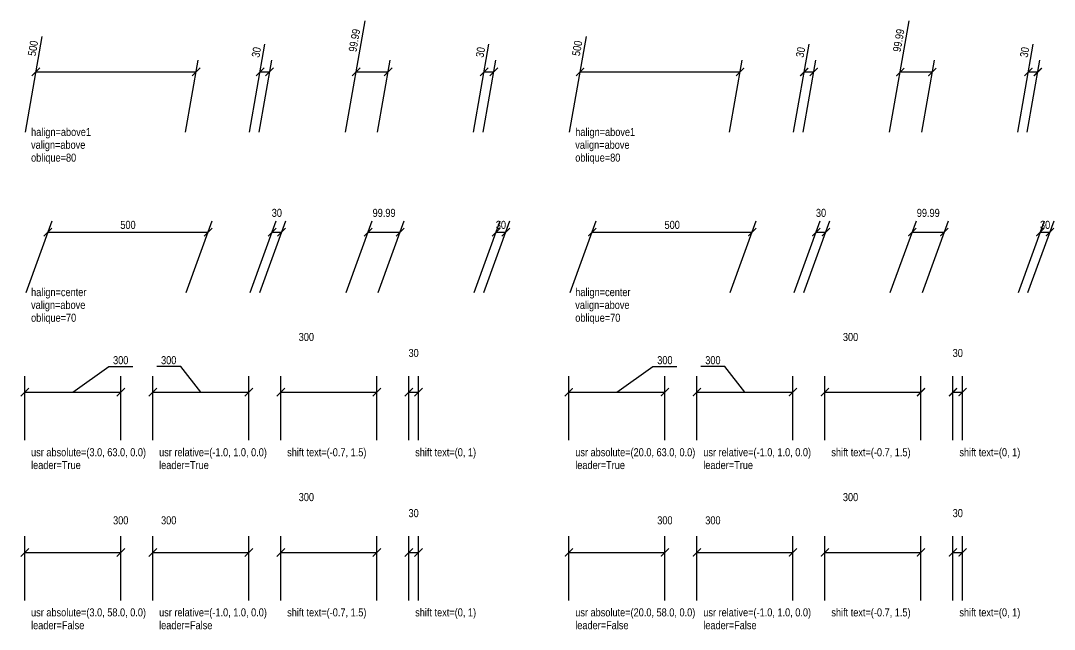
# Model space of a CAD drawing. Extents: x -0.4 to 49.5, y -0.9 to 73.6.
# Drawn here: x -0.12 to 32.17, y 54.6 to 73.6 of the extents above; entities that cross this region are included whole.
import ezdxf
from ezdxf.enums import TextEntityAlignment as Align

# ---------------------------------------------------------------- set-up
doc = ezdxf.new("R2010")
doc.units = 0
doc.styles.add('OpenSansCondensed-Light', font='OpenSansCondensed-Light.ttf')
doc.dimstyles.new('ARCHTICK', dxfattribs={"dimtxt": 0.25, "dimasz": 0.25, "dimexe": 0.375, "dimexo": 0.125, "dimgap": 0.1, "dimtad": 1, "dimlfac": 100, "dimzin": 12, "dimblk": 'ARCHTICK', "dimcen": 2.5, "dimazin": 3, "dimtfac": 0.5, "dimtmove": 0, "dimatfit": 3})
doc.dimstyles.new('TICK', dxfattribs={"dimtxt": 0.25, "dimasz": 0.25, "dimexe": 0.375, "dimexo": 0.125, "dimgap": 0.1, "dimtad": 1, "dimlfac": 100, "dimzin": 12, "dimtsz": 0.125, "dimcen": 2.5, "dimazin": 3, "dimtfac": 0.5, "dimtmove": 0, "dimatfit": 3})

# ---------------------------------------------------------------- blocks, each defined once
blk = doc.blocks.new('_OBLIQUE')
at = {"color": 0, "linetype": 'BYBLOCK'}
blk.add_line((-0.5, -0.5), (0.5, 0.5), dxfattribs=at)
blk = doc.blocks.new('*D45')
for p, q in [((0, 55.5), (0, 57.5)), ((3, 55.5), (3, 57.5)), ((0, 57), (3, 57))]:
    blk.add_line(p, q)
at = {"layer": 'Defpoints'}
for p in [(0, 57), (0, 55), (3, 55)]:
    blk.add_point(p, dxfattribs=at)
at = {"xscale": 0.25, "yscale": 0.25}
for p in [(0, 57), (3, 57)]:
    blk.add_blockref('_OBLIQUE', p, dxfattribs=at)
at = {"style": 'OpenSansCondensed-Light'}
blk.add_text('300', height=0.25, dxfattribs=at).set_placement((3, 58), align=Align.MIDDLE_CENTER)
blk = doc.blocks.new('*D46')
for p, q in [((4, 55.5), (4, 57.5)), ((7, 55.5), (7, 57.5)), ((4, 57), (7, 57))]:
    blk.add_line(p, q)
at = {"layer": 'Defpoints'}
for p in [(4, 57), (4, 55), (7, 55)]:
    blk.add_point(p, dxfattribs=at)
at = {"xscale": 0.25, "yscale": 0.25}
for p in [(4, 57), (7, 57)]:
    blk.add_blockref('_OBLIQUE', p, dxfattribs=at)
at = {"style": 'OpenSansCondensed-Light'}
blk.add_text('300', height=0.25, dxfattribs=at).set_placement((4.5, 58), align=Align.MIDDLE_CENTER)
blk = doc.blocks.new('*D47')
for p, q in [((8, 55.5), (8, 57.5)), ((11, 55.5), (11, 57.5)), ((8, 57), (11, 57))]:
    blk.add_line(p, q)
at = {"layer": 'Defpoints'}
for p in [(8, 57), (8, 55), (11, 55)]:
    blk.add_point(p, dxfattribs=at)
at = {"xscale": 0.25, "yscale": 0.25}
for p in [(8, 57), (11, 57)]:
    blk.add_blockref('_OBLIQUE', p, dxfattribs=at)
at = {"style": 'OpenSansCondensed-Light'}
blk.add_text('300', height=0.25, dxfattribs=at).set_placement((8.8, 58.725), align=Align.MIDDLE_CENTER)
blk = doc.blocks.new('*D48')
for p, q in [((12, 55.5), (12, 57.5)), ((12.3, 55.5), (12.3, 57.5)), ((12, 57), (12.3, 57))]:
    blk.add_line(p, q)
at = {"layer": 'Defpoints'}
for p in [(12, 57), (12, 55), (12.3, 55)]:
    blk.add_point(p, dxfattribs=at)
at = {"xscale": 0.25, "yscale": 0.25}
for p in [(12, 57), (12.3, 57)]:
    blk.add_blockref('_OBLIQUE', p, dxfattribs=at)
at = {"style": 'OpenSansCondensed-Light'}
blk.add_text('30', height=0.25, dxfattribs=at).set_placement((12.15, 58.225), align=Align.MIDDLE_CENTER)
blk = doc.blocks.new('*D49')
for p, q in [((1.5, 62), (2.625, 62.8)), ((2.625, 62.8), (3.375, 62.8)), ((0, 60.5), (0, 62.5)), ((3, 60.5), (3, 62.5)), ((0, 62), (3, 62))]:
    blk.add_line(p, q)
at = {"layer": 'Defpoints'}
for p in [(0, 62), (0, 60), (3, 60)]:
    blk.add_point(p, dxfattribs=at)
at = {"xscale": 0.25, "yscale": 0.25}
for p in [(0, 62), (3, 62)]:
    blk.add_blockref('_OBLIQUE', p, dxfattribs=at)
at = {"style": 'OpenSansCondensed-Light'}
blk.add_text('300', height=0.25, dxfattribs=at).set_placement((3, 63), align=Align.MIDDLE_CENTER)
blk = doc.blocks.new('*D50')
for p, q in [((4.875, 62.8), (4.125, 62.8)), ((5.5, 62), (4.875, 62.8)), ((4, 60.5), (4, 62.5)), ((7, 60.5), (7, 62.5)), ((4, 62), (7, 62))]:
    blk.add_line(p, q)
at = {"layer": 'Defpoints'}
for p in [(4, 62), (4, 60), (7, 60)]:
    blk.add_point(p, dxfattribs=at)
at = {"xscale": 0.25, "yscale": 0.25}
for p in [(4, 62), (7, 62)]:
    blk.add_blockref('_OBLIQUE', p, dxfattribs=at)
at = {"style": 'OpenSansCondensed-Light'}
blk.add_text('300', height=0.25, dxfattribs=at).set_placement((4.5, 63), align=Align.MIDDLE_CENTER)
blk = doc.blocks.new('*D51')
for p, q in [((8, 60.5), (8, 62.5)), ((11, 60.5), (11, 62.5)), ((8, 62), (11, 62))]:
    blk.add_line(p, q)
at = {"layer": 'Defpoints'}
for p in [(8, 62), (8, 60), (11, 60)]:
    blk.add_point(p, dxfattribs=at)
at = {"xscale": 0.25, "yscale": 0.25}
for p in [(8, 62), (11, 62)]:
    blk.add_blockref('_OBLIQUE', p, dxfattribs=at)
at = {"style": 'OpenSansCondensed-Light'}
blk.add_text('300', height=0.25, dxfattribs=at).set_placement((8.8, 63.725), align=Align.MIDDLE_CENTER)
blk = doc.blocks.new('*D52')
for p, q in [((12, 60.5), (12, 62.5)), ((12.3, 60.5), (12.3, 62.5)), ((12, 62), (12.3, 62))]:
    blk.add_line(p, q)
at = {"layer": 'Defpoints'}
for p in [(12, 62), (12, 60), (12.3, 60)]:
    blk.add_point(p, dxfattribs=at)
at = {"xscale": 0.25, "yscale": 0.25}
for p in [(12, 62), (12.3, 62)]:
    blk.add_blockref('_OBLIQUE', p, dxfattribs=at)
at = {"style": 'OpenSansCondensed-Light'}
blk.add_text('30', height=0.25, dxfattribs=at).set_placement((12.15, 63.225), align=Align.MIDDLE_CENTER)
blk = doc.blocks.new('*D53')
for p, q in [((0.043, 65.117), (0.856, 67.352)), ((5.043, 65.117), (5.856, 67.352)), ((0.728, 67), (5.728, 67))]:
    blk.add_line(p, q)
at = {"layer": 'Defpoints'}
for p in [(0.728, 67), (0, 65), (5, 65)]:
    blk.add_point(p, dxfattribs=at)
at = {"xscale": 0.25, "yscale": 0.25}
for p in [(0.728, 67), (5.728, 67)]:
    blk.add_blockref('_OBLIQUE', p, dxfattribs=at)
at = {"style": 'OpenSansCondensed-Light'}
blk.add_text('500', height=0.25, dxfattribs=at).set_placement((3.228, 67.225), align=Align.MIDDLE_CENTER)
blk = doc.blocks.new('*D54')
for p, q in [((7.043, 65.117), (7.856, 67.352)), ((7.343, 65.117), (8.156, 67.352)), ((7.728, 67), (8.028, 67))]:
    blk.add_line(p, q)
at = {"layer": 'Defpoints'}
for p in [(7.728, 67), (7, 65), (7.3, 65)]:
    blk.add_point(p, dxfattribs=at)
at = {"xscale": 0.25, "yscale": 0.25}
for p in [(7.728, 67), (8.028, 67)]:
    blk.add_blockref('_OBLIQUE', p, dxfattribs=at)
at = {"style": 'OpenSansCondensed-Light'}
blk.add_text('30', height=0.25, dxfattribs=at).set_placement((7.878, 67.6), align=Align.MIDDLE_CENTER)
blk = doc.blocks.new('*D55')
for p, q in [((10.043, 65.117), (10.856, 67.352)), ((11.043, 65.117), (11.856, 67.352)), ((10.728, 67), (11.728, 67))]:
    blk.add_line(p, q)
at = {"layer": 'Defpoints'}
for p in [(10.728, 67), (10, 65), (11, 65)]:
    blk.add_point(p, dxfattribs=at)
at = {"xscale": 0.25, "yscale": 0.25}
for p in [(10.728, 67), (11.728, 67)]:
    blk.add_blockref('_OBLIQUE', p, dxfattribs=at)
at = {"style": 'OpenSansCondensed-Light'}
blk.add_text('99.99', height=0.25, dxfattribs=at).set_placement((11.228, 67.6), align=Align.MIDDLE_CENTER)
blk = doc.blocks.new('*D56')
for p, q in [((14.043, 65.117), (14.856, 67.352)), ((14.343, 65.117), (15.156, 67.352)), ((14.728, 67), (15.028, 67))]:
    blk.add_line(p, q)
at = {"layer": 'Defpoints'}
for p in [(14.728, 67), (14, 65), (14.3, 65)]:
    blk.add_point(p, dxfattribs=at)
at = {"xscale": 0.25, "yscale": 0.25}
for p in [(14.728, 67), (15.028, 67)]:
    blk.add_blockref('_OBLIQUE', p, dxfattribs=at)
at = {"style": 'OpenSansCondensed-Light'}
blk.add_text('30', height=0.25, dxfattribs=at).set_placement((14.878, 67.225), align=Align.MIDDLE_CENTER)
blk = doc.blocks.new('*D57')
for p, q in [((0.022, 70.123), (0.548, 73.108)), ((5.022, 70.123), (5.418, 72.369)), ((0.353, 72), (5.353, 72))]:
    blk.add_line(p, q)
at = {"layer": 'Defpoints'}
for p in [(0.353, 72), (0, 70), (5, 70)]:
    blk.add_point(p, dxfattribs=at)
at = {"xscale": 0.25, "yscale": 0.25}
for p in [(0.353, 72), (5.353, 72)]:
    blk.add_blockref('_OBLIQUE', p, dxfattribs=at)
at = {"style": 'OpenSansCondensed-Light'}
blk.add_text('500', height=0.25, rotation=80, dxfattribs=at).set_placement((0.258, 72.739), align=Align.MIDDLE_CENTER)
blk = doc.blocks.new('*D58')
for p, q in [((7.022, 70.123), (7.505, 72.862)), ((7.322, 70.123), (7.718, 72.369)), ((7.353, 72), (7.653, 72))]:
    blk.add_line(p, q)
at = {"layer": 'Defpoints'}
for p in [(7.353, 72), (7, 70), (7.3, 70)]:
    blk.add_point(p, dxfattribs=at)
at = {"xscale": 0.25, "yscale": 0.25}
for p in [(7.353, 72), (7.653, 72)]:
    blk.add_blockref('_OBLIQUE', p, dxfattribs=at)
at = {"style": 'OpenSansCondensed-Light'}
blk.add_text('30', height=0.25, rotation=80, dxfattribs=at).set_placement((7.236, 72.616), align=Align.MIDDLE_CENTER)
blk = doc.blocks.new('*D59')
for p, q in [((10.022, 70.123), (10.635, 73.6)), ((11.022, 70.123), (11.418, 72.369)), ((10.353, 72), (11.353, 72))]:
    blk.add_line(p, q)
at = {"layer": 'Defpoints'}
for p in [(10.353, 72), (10, 70), (11, 70)]:
    blk.add_point(p, dxfattribs=at)
at = {"xscale": 0.25, "yscale": 0.25}
for p in [(10.353, 72), (11.353, 72)]:
    blk.add_blockref('_OBLIQUE', p, dxfattribs=at)
at = {"style": 'OpenSansCondensed-Light'}
blk.add_text('99.99', height=0.25, rotation=80, dxfattribs=at).set_placement((10.301, 72.985), align=Align.MIDDLE_CENTER)
blk = doc.blocks.new('*D60')
for p, q in [((14.022, 70.123), (14.505, 72.862)), ((14.322, 70.123), (14.718, 72.369)), ((14.353, 72), (14.653, 72))]:
    blk.add_line(p, q)
at = {"layer": 'Defpoints'}
for p in [(14.353, 72), (14, 70), (14.3, 70)]:
    blk.add_point(p, dxfattribs=at)
at = {"xscale": 0.25, "yscale": 0.25}
for p in [(14.353, 72), (14.653, 72)]:
    blk.add_blockref('_OBLIQUE', p, dxfattribs=at)
at = {"style": 'OpenSansCondensed-Light'}
blk.add_text('30', height=0.25, rotation=80, dxfattribs=at).set_placement((14.236, 72.616), align=Align.MIDDLE_CENTER)
blk = doc.blocks.new('_ARCHTICK')
at = {"color": 0, "linetype": 'BYBLOCK', "const_width": 0.15}
blk.add_lwpolyline([(-0.5, -0.5), (0.5, 0.5)], dxfattribs=at)
blk = doc.blocks.new('*D105')
for p, q in [((17, 55.5), (17, 57.5)), ((20, 55.5), (20, 57.5)), ((17, 57), (20, 57))]:
    blk.add_line(p, q)
at = {"layer": 'Defpoints'}
for p in [(17, 57), (17, 55), (20, 55)]:
    blk.add_point(p, dxfattribs=at)
at = {"xscale": 0.25, "yscale": 0.25, "rotation": 180}
blk.add_blockref('_ARCHTICK', (17, 57), dxfattribs=at)
at = {"xscale": 0.25, "yscale": 0.25}
blk.add_blockref('_ARCHTICK', (20, 57), dxfattribs=at)
at = {"style": 'OpenSansCondensed-Light'}
blk.add_text('300', height=0.25, dxfattribs=at).set_placement((20, 58), align=Align.MIDDLE_CENTER)
blk = doc.blocks.new('*D106')
for p, q in [((21, 55.5), (21, 57.5)), ((24, 55.5), (24, 57.5)), ((21, 57), (24, 57))]:
    blk.add_line(p, q)
at = {"layer": 'Defpoints'}
for p in [(21, 57), (21, 55), (24, 55)]:
    blk.add_point(p, dxfattribs=at)
at = {"xscale": 0.25, "yscale": 0.25, "rotation": 180}
blk.add_blockref('_ARCHTICK', (21, 57), dxfattribs=at)
at = {"xscale": 0.25, "yscale": 0.25}
blk.add_blockref('_ARCHTICK', (24, 57), dxfattribs=at)
at = {"style": 'OpenSansCondensed-Light'}
blk.add_text('300', height=0.25, dxfattribs=at).set_placement((21.5, 58), align=Align.MIDDLE_CENTER)
blk = doc.blocks.new('*D107')
for p, q in [((25, 55.5), (25, 57.5)), ((28, 55.5), (28, 57.5)), ((25, 57), (28, 57))]:
    blk.add_line(p, q)
at = {"layer": 'Defpoints'}
for p in [(25, 57), (25, 55), (28, 55)]:
    blk.add_point(p, dxfattribs=at)
at = {"xscale": 0.25, "yscale": 0.25, "rotation": 180}
blk.add_blockref('_ARCHTICK', (25, 57), dxfattribs=at)
at = {"xscale": 0.25, "yscale": 0.25}
blk.add_blockref('_ARCHTICK', (28, 57), dxfattribs=at)
at = {"style": 'OpenSansCondensed-Light'}
blk.add_text('300', height=0.25, dxfattribs=at).set_placement((25.8, 58.725), align=Align.MIDDLE_CENTER)
blk = doc.blocks.new('*D108')
for p, q in [((29, 55.5), (29, 57.5)), ((29.3, 55.5), (29.3, 57.5)), ((29, 57), (29.3, 57))]:
    blk.add_line(p, q)
at = {"layer": 'Defpoints'}
for p in [(29, 57), (29, 55), (29.3, 55)]:
    blk.add_point(p, dxfattribs=at)
at = {"xscale": 0.25, "yscale": 0.25}
blk.add_blockref('_ARCHTICK', (29, 57), dxfattribs=at)
at = {"xscale": 0.25, "yscale": 0.25, "rotation": 180}
blk.add_blockref('_ARCHTICK', (29.3, 57), dxfattribs=at)
at = {"style": 'OpenSansCondensed-Light'}
blk.add_text('30', height=0.25, dxfattribs=at).set_placement((29.15, 58.225), align=Align.MIDDLE_CENTER)
blk = doc.blocks.new('*D109')
for p, q in [((18.5, 62), (19.625, 62.8)), ((19.625, 62.8), (20.375, 62.8)), ((17, 60.5), (17, 62.5)), ((20, 60.5), (20, 62.5)), ((17, 62), (20, 62))]:
    blk.add_line(p, q)
at = {"layer": 'Defpoints'}
for p in [(17, 62), (17, 60), (20, 60)]:
    blk.add_point(p, dxfattribs=at)
at = {"xscale": 0.25, "yscale": 0.25, "rotation": 180}
blk.add_blockref('_ARCHTICK', (17, 62), dxfattribs=at)
at = {"xscale": 0.25, "yscale": 0.25}
blk.add_blockref('_ARCHTICK', (20, 62), dxfattribs=at)
at = {"style": 'OpenSansCondensed-Light'}
blk.add_text('300', height=0.25, dxfattribs=at).set_placement((20, 63), align=Align.MIDDLE_CENTER)
blk = doc.blocks.new('*D110')
for p, q in [((21.875, 62.8), (21.125, 62.8)), ((22.5, 62), (21.875, 62.8)), ((21, 60.5), (21, 62.5)), ((24, 60.5), (24, 62.5)), ((21, 62), (24, 62))]:
    blk.add_line(p, q)
at = {"layer": 'Defpoints'}
for p in [(21, 62), (21, 60), (24, 60)]:
    blk.add_point(p, dxfattribs=at)
at = {"xscale": 0.25, "yscale": 0.25, "rotation": 180}
blk.add_blockref('_ARCHTICK', (21, 62), dxfattribs=at)
at = {"xscale": 0.25, "yscale": 0.25}
blk.add_blockref('_ARCHTICK', (24, 62), dxfattribs=at)
at = {"style": 'OpenSansCondensed-Light'}
blk.add_text('300', height=0.25, dxfattribs=at).set_placement((21.5, 63), align=Align.MIDDLE_CENTER)
blk = doc.blocks.new('*D111')
for p, q in [((25, 60.5), (25, 62.5)), ((28, 60.5), (28, 62.5)), ((25, 62), (28, 62))]:
    blk.add_line(p, q)
at = {"layer": 'Defpoints'}
for p in [(25, 62), (25, 60), (28, 60)]:
    blk.add_point(p, dxfattribs=at)
at = {"xscale": 0.25, "yscale": 0.25, "rotation": 180}
blk.add_blockref('_ARCHTICK', (25, 62), dxfattribs=at)
at = {"xscale": 0.25, "yscale": 0.25}
blk.add_blockref('_ARCHTICK', (28, 62), dxfattribs=at)
at = {"style": 'OpenSansCondensed-Light'}
blk.add_text('300', height=0.25, dxfattribs=at).set_placement((25.8, 63.725), align=Align.MIDDLE_CENTER)
blk = doc.blocks.new('*D112')
for p, q in [((29, 60.5), (29, 62.5)), ((29.3, 60.5), (29.3, 62.5)), ((29, 62), (29.3, 62))]:
    blk.add_line(p, q)
at = {"layer": 'Defpoints'}
for p in [(29, 62), (29, 60), (29.3, 60)]:
    blk.add_point(p, dxfattribs=at)
at = {"xscale": 0.25, "yscale": 0.25}
blk.add_blockref('_ARCHTICK', (29, 62), dxfattribs=at)
at = {"xscale": 0.25, "yscale": 0.25, "rotation": 180}
blk.add_blockref('_ARCHTICK', (29.3, 62), dxfattribs=at)
at = {"style": 'OpenSansCondensed-Light'}
blk.add_text('30', height=0.25, dxfattribs=at).set_placement((29.15, 63.225), align=Align.MIDDLE_CENTER)
blk = doc.blocks.new('*D113')
for p, q in [((17.043, 65.117), (17.856, 67.352)), ((22.043, 65.117), (22.856, 67.352)), ((17.728, 67), (22.728, 67))]:
    blk.add_line(p, q)
at = {"layer": 'Defpoints'}
for p in [(17.728, 67), (17, 65), (22, 65)]:
    blk.add_point(p, dxfattribs=at)
at = {"xscale": 0.25, "yscale": 0.25, "rotation": 180}
blk.add_blockref('_ARCHTICK', (17.728, 67), dxfattribs=at)
at = {"xscale": 0.25, "yscale": 0.25}
blk.add_blockref('_ARCHTICK', (22.728, 67), dxfattribs=at)
at = {"style": 'OpenSansCondensed-Light'}
blk.add_text('500', height=0.25, dxfattribs=at).set_placement((20.228, 67.225), align=Align.MIDDLE_CENTER)
blk = doc.blocks.new('*D114')
for p, q in [((24.043, 65.117), (24.856, 67.352)), ((24.343, 65.117), (25.156, 67.352)), ((24.728, 67), (25.028, 67))]:
    blk.add_line(p, q)
at = {"layer": 'Defpoints'}
for p in [(24.728, 67), (24, 65), (24.3, 65)]:
    blk.add_point(p, dxfattribs=at)
at = {"xscale": 0.25, "yscale": 0.25}
blk.add_blockref('_ARCHTICK', (24.728, 67), dxfattribs=at)
at = {"xscale": 0.25, "yscale": 0.25, "rotation": 180}
blk.add_blockref('_ARCHTICK', (25.028, 67), dxfattribs=at)
at = {"style": 'OpenSansCondensed-Light'}
blk.add_text('30', height=0.25, dxfattribs=at).set_placement((24.878, 67.6), align=Align.MIDDLE_CENTER)
blk = doc.blocks.new('*D115')
for p, q in [((27.043, 65.117), (27.856, 67.352)), ((28.043, 65.117), (28.856, 67.352)), ((27.728, 67), (28.728, 67))]:
    blk.add_line(p, q)
at = {"layer": 'Defpoints'}
for p in [(27.728, 67), (27, 65), (28, 65)]:
    blk.add_point(p, dxfattribs=at)
at = {"xscale": 0.25, "yscale": 0.25, "rotation": 180}
blk.add_blockref('_ARCHTICK', (27.728, 67), dxfattribs=at)
at = {"xscale": 0.25, "yscale": 0.25}
blk.add_blockref('_ARCHTICK', (28.728, 67), dxfattribs=at)
at = {"style": 'OpenSansCondensed-Light'}
blk.add_text('99.99', height=0.25, dxfattribs=at).set_placement((28.228, 67.6), align=Align.MIDDLE_CENTER)
blk = doc.blocks.new('*D116')
for p, q in [((31.043, 65.117), (31.856, 67.352)), ((31.343, 65.117), (32.156, 67.352)), ((31.728, 67), (32.028, 67))]:
    blk.add_line(p, q)
at = {"layer": 'Defpoints'}
for p in [(31.728, 67), (31, 65), (31.3, 65)]:
    blk.add_point(p, dxfattribs=at)
at = {"xscale": 0.25, "yscale": 0.25}
blk.add_blockref('_ARCHTICK', (31.728, 67), dxfattribs=at)
at = {"xscale": 0.25, "yscale": 0.25, "rotation": 180}
blk.add_blockref('_ARCHTICK', (32.028, 67), dxfattribs=at)
at = {"style": 'OpenSansCondensed-Light'}
blk.add_text('30', height=0.25, dxfattribs=at).set_placement((31.878, 67.225), align=Align.MIDDLE_CENTER)
blk = doc.blocks.new('*D117')
for p, q in [((17.022, 70.123), (17.548, 73.108)), ((22.022, 70.123), (22.418, 72.369)), ((17.353, 72), (22.353, 72))]:
    blk.add_line(p, q)
at = {"layer": 'Defpoints'}
for p in [(17.353, 72), (17, 70), (22, 70)]:
    blk.add_point(p, dxfattribs=at)
at = {"xscale": 0.25, "yscale": 0.25, "rotation": 180}
blk.add_blockref('_ARCHTICK', (17.353, 72), dxfattribs=at)
at = {"xscale": 0.25, "yscale": 0.25}
blk.add_blockref('_ARCHTICK', (22.353, 72), dxfattribs=at)
at = {"style": 'OpenSansCondensed-Light'}
blk.add_text('500', height=0.25, rotation=80, dxfattribs=at).set_placement((17.258, 72.739), align=Align.MIDDLE_CENTER)
blk = doc.blocks.new('*D118')
for p, q in [((24.022, 70.123), (24.505, 72.862)), ((24.322, 70.123), (24.718, 72.369)), ((24.353, 72), (24.653, 72))]:
    blk.add_line(p, q)
at = {"layer": 'Defpoints'}
for p in [(24.353, 72), (24, 70), (24.3, 70)]:
    blk.add_point(p, dxfattribs=at)
at = {"xscale": 0.25, "yscale": 0.25}
blk.add_blockref('_ARCHTICK', (24.353, 72), dxfattribs=at)
at = {"xscale": 0.25, "yscale": 0.25, "rotation": 180}
blk.add_blockref('_ARCHTICK', (24.653, 72), dxfattribs=at)
at = {"style": 'OpenSansCondensed-Light'}
blk.add_text('30', height=0.25, rotation=80, dxfattribs=at).set_placement((24.236, 72.616), align=Align.MIDDLE_CENTER)
blk = doc.blocks.new('*D119')
for p, q in [((27.022, 70.123), (27.635, 73.6)), ((28.022, 70.123), (28.418, 72.369)), ((27.353, 72), (28.353, 72))]:
    blk.add_line(p, q)
at = {"layer": 'Defpoints'}
for p in [(27.353, 72), (27, 70), (28, 70)]:
    blk.add_point(p, dxfattribs=at)
at = {"xscale": 0.25, "yscale": 0.25, "rotation": 180}
blk.add_blockref('_ARCHTICK', (27.353, 72), dxfattribs=at)
at = {"xscale": 0.25, "yscale": 0.25}
blk.add_blockref('_ARCHTICK', (28.353, 72), dxfattribs=at)
at = {"style": 'OpenSansCondensed-Light'}
blk.add_text('99.99', height=0.25, rotation=80, dxfattribs=at).set_placement((27.301, 72.985), align=Align.MIDDLE_CENTER)
blk = doc.blocks.new('*D120')
for p, q in [((31.022, 70.123), (31.505, 72.862)), ((31.322, 70.123), (31.718, 72.369)), ((31.353, 72), (31.653, 72))]:
    blk.add_line(p, q)
at = {"layer": 'Defpoints'}
for p in [(31.353, 72), (31, 70), (31.3, 70)]:
    blk.add_point(p, dxfattribs=at)
at = {"xscale": 0.25, "yscale": 0.25}
blk.add_blockref('_ARCHTICK', (31.353, 72), dxfattribs=at)
at = {"xscale": 0.25, "yscale": 0.25, "rotation": 180}
blk.add_blockref('_ARCHTICK', (31.653, 72), dxfattribs=at)
at = {"style": 'OpenSansCondensed-Light'}
blk.add_text('30', height=0.25, rotation=80, dxfattribs=at).set_placement((31.236, 72.616), align=Align.MIDDLE_CENTER)

msp = doc.modelspace()

# ---------------------------------------------------------------- texts
at = {"style": 'OpenSansCondensed-Light'}
for s, p in [('halign=above1', (0.2, 70)), ('halign=above1', (17.2, 70)), ('valign=above', (0.2, 69.6)), ('valign=above', (17.2, 69.6)), ('oblique=80', (0.2, 69.2)), ('oblique=80', (17.2, 69.2)), ('halign=center', (0.2, 65)), ('halign=center', (17.2, 65)), ('valign=above', (0.2, 64.6)), ('valign=above', (17.2, 64.6)), ('oblique=70', (0.2, 64.2)), ('oblique=70', (17.2, 64.2)), ('usr absolute=(3.0, 63.0, 0.0)', (0.2, 60)), ('usr relative=(-1.0, 1.0, 0.0)', (4.2, 60)), ('shift text=(-0.7, 1.5)', (8.2, 60)), ('shift text=(0, 1)', (12.2, 60)), ('usr absolute=(20.0, 63.0, 0.0)', (17.2, 60)), ('usr relative=(-1.0, 1.0, 0.0)', (21.2, 60)), ('shift text=(-0.7, 1.5)', (25.2, 60)), ('shift text=(0, 1)', (29.2, 60)), ('leader=True', (0.2, 59.6)), ('leader=True', (4.2, 59.6)), ('leader=True', (17.2, 59.6)), ('leader=True', (21.2, 59.6)), ('usr absolute=(3.0, 58.0, 0.0)', (0.2, 55)), ('usr relative=(-1.0, 1.0, 0.0)', (4.2, 55)), ('shift text=(-0.7, 1.5)', (8.2, 55)), ('shift text=(0, 1)', (12.2, 55)), ('usr absolute=(20.0, 58.0, 0.0)', (17.2, 55)), ('usr relative=(-1.0, 1.0, 0.0)', (21.2, 55)), ('shift text=(-0.7, 1.5)', (25.2, 55)), ('shift text=(0, 1)', (29.2, 55)), ('leader=False', (0.2, 54.6)), ('leader=False', (4.2, 54.6)), ('leader=False', (17.2, 54.6)), ('leader=False', (21.2, 54.6))]:
    msp.add_text(s, height=0.25, dxfattribs=at).set_placement(p)

# ---------------------------------------------------------------- dimensions: what is measured, and where the dimension line sits
for base, p1, p2, dimstyle, override, picture, middle, slant in [((10.35265, 72), (10, 70), (10.9999, 70), 'TICK', {"dimtad": 1}, '*D59', (10.3013, 72.98481), 80), ((27.35265, 72), (27, 70), (27.9999, 70), 'ARCHTICK', {"dimtad": 1}, '*D119', (27.3013, 72.98481), 80), ((0.35265, 72), (0, 70), (5, 70), 'TICK', {"dimtad": 1}, '*D57', (0.25789, 72.73861), 80), ((17.35265, 72), (17, 70), (22, 70), 'ARCHTICK', {"dimtad": 1}, '*D117', (17.25789, 72.73861), 80), ((7.35265, 72), (7, 70), (7.3, 70), 'TICK', {"dimtad": 1}, '*D58', (7.23618, 72.6155), 80), ((14.35265, 72), (14, 70), (14.3, 70), 'TICK', {"dimtad": 1, "dimtix": 1}, '*D60', (14.23618, 72.6155), 80), ((24.35265, 72), (24, 70), (24.3, 70), 'ARCHTICK', {"dimtad": 1}, '*D118', (24.23618, 72.6155), 80), ((31.35265, 72), (31, 70), (31.3, 70), 'ARCHTICK', {"dimtad": 1, "dimtix": 1}, '*D120', (31.23618, 72.6155), 80), ((7.72794, 67), (7, 65), (7.3, 65), 'TICK', {"dimtad": 1}, '*D54', (7.87794, 67.6), 70), ((10.72794, 67), (10, 65), (10.9999, 65), 'TICK', {"dimtad": 1}, '*D55', (11.22789, 67.6), 70), ((24.72794, 67), (24, 65), (24.3, 65), 'ARCHTICK', {"dimtad": 1}, '*D114', (24.87794, 67.6), 70), ((27.72794, 67), (27, 65), (27.9999, 65), 'ARCHTICK', {"dimtad": 1}, '*D115', (28.22789, 67.6), 70), ((0.72794, 67), (0, 65), (5, 65), 'TICK', {"dimtad": 1}, '*D53', (3.22794, 67.225), 70), ((14.72794, 67), (14, 65), (14.3, 65), 'TICK', {"dimtad": 1, "dimtix": 1}, '*D56', (14.87794, 67.225), 70), ((17.72794, 67), (17, 65), (22, 65), 'ARCHTICK', {"dimtad": 1}, '*D113', (20.22794, 67.225), 70), ((31.72794, 67), (31, 65), (31.3, 65), 'ARCHTICK', {"dimtad": 1, "dimtix": 1}, '*D116', (31.87794, 67.225), 70)]:
    dim = msp.add_linear_dim(base=base, p1=p1, p2=p2, dimstyle=dimstyle, override=override)
    dim.commit()
    dim.dimension.update_dxf_attribs({"geometry": picture, "text_midpoint": middle, "oblique_angle": slant})
for base, p1, p2, dimstyle, override, picture, middle in [((8, 62), (8, 60), (11, 60), 'TICK', {"dimexe": 0.5, "dimexo": 0.5, "dimdle": 0}, '*D51', (8.8, 63.725)), ((25, 62), (25, 60), (28, 60), 'ARCHTICK', {"dimexe": 0.5, "dimexo": 0.5, "dimdle": 0}, '*D111', (25.8, 63.725)), ((12, 62), (12, 60), (12.3, 60), 'TICK', {"dimexe": 0.5, "dimexo": 0.5, "dimdle": 0, "dimtix": 1}, '*D52', (12.15, 63.225)), ((29, 62), (29, 60), (29.3, 60), 'ARCHTICK', {"dimexe": 0.5, "dimexo": 0.5, "dimdle": 0, "dimtix": 1}, '*D112', (29.15, 63.225)), ((0, 62), (0, 60), (3, 60), 'TICK', {"dimexe": 0.5, "dimexo": 0.5, "dimdle": 0}, '*D49', (2.625, 62.8)), ((4, 62), (4, 60), (7, 60), 'TICK', {"dimexe": 0.5, "dimexo": 0.5, "dimdle": 0}, '*D50', (4.875, 62.8)), ((17, 62), (17, 60), (20, 60), 'ARCHTICK', {"dimexe": 0.5, "dimexo": 0.5, "dimdle": 0}, '*D109', (19.625, 62.8)), ((21, 62), (21, 60), (24, 60), 'ARCHTICK', {"dimexe": 0.5, "dimexo": 0.5, "dimdle": 0}, '*D110', (21.875, 62.8)), ((8, 57), (8, 55), (11, 55), 'TICK', {"dimexe": 0.5, "dimexo": 0.5, "dimdle": 0}, '*D47', (8.8, 58.725)), ((25, 57), (25, 55), (28, 55), 'ARCHTICK', {"dimexe": 0.5, "dimexo": 0.5, "dimdle": 0}, '*D107', (25.8, 58.725)), ((0, 57), (0, 55), (3, 55), 'TICK', {"dimexe": 0.5, "dimexo": 0.5, "dimdle": 0}, '*D45', (3, 58)), ((4, 57), (4, 55), (7, 55), 'TICK', {"dimexe": 0.5, "dimexo": 0.5, "dimdle": 0}, '*D46', (4.5, 58)), ((12, 57), (12, 55), (12.3, 55), 'TICK', {"dimexe": 0.5, "dimexo": 0.5, "dimdle": 0, "dimtix": 1}, '*D48', (12.15, 58.225)), ((17, 57), (17, 55), (20, 55), 'ARCHTICK', {"dimexe": 0.5, "dimexo": 0.5, "dimdle": 0}, '*D105', (20, 58)), ((21, 57), (21, 55), (24, 55), 'ARCHTICK', {"dimexe": 0.5, "dimexo": 0.5, "dimdle": 0}, '*D106', (21.5, 58)), ((29, 57), (29, 55), (29.3, 55), 'ARCHTICK', {"dimexe": 0.5, "dimexo": 0.5, "dimdle": 0, "dimtix": 1}, '*D108', (29.15, 58.225))]:
    dim = msp.add_linear_dim(base=base, p1=p1, p2=p2, dimstyle=dimstyle, override=override)
    dim.commit()
    dim.dimension.update_dxf_attribs({"geometry": picture, "text_midpoint": middle, "dimtype": 160})

doc.saveas('drawing.dxf')
